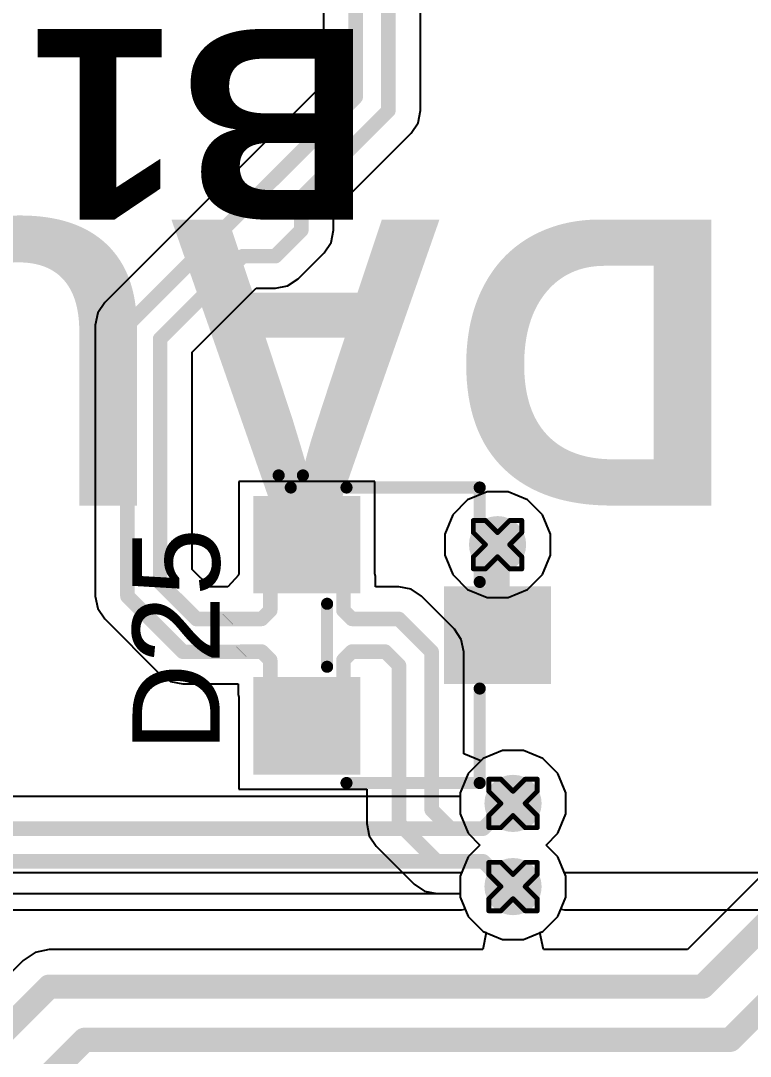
# Model space of a CAD drawing. Header units: inches. Extents: x -11 to 5379, y 0 to 5429.
# Drawn here: x 86.8 to 94.45, y 81.18 to 92.04 of the extents above; entities that cross this region are included whole.
import ezdxf

# ---------------------------------------------------------------- set-up
doc = ezdxf.new("R2010")
doc.units = ezdxf.units.IN
for name, color, linetype in [('Bottom Layer', 5, 'Continuous'), ('Drill Drawing', 1, 'Continuous'), ('GND', 16, 'Continuous'), ('PWR', 76, 'Continuous'), ('Top Layer', 1, 'Continuous'), ('Top Overlay', 2, 'Continuous'), ('Top Paste', 8, 'Continuous'), ('Top Solder', 216, 'Continuous'), ('Via Holes', 16, 'Continuous')]:
    doc.layers.add(name, color=color, linetype=linetype)
doc.styles.add('Arial', font='', dxfattribs={"height": 0.2})
doc.styles.add('Arial_Bold', font='', dxfattribs={"height": 0.2})
doc.styles.get('Arial').set_extended_font_data('Arial')
doc.styles.get('Arial_Bold').set_extended_font_data('Arial', bold=True)

# ---------------------------------------------------------------- blocks, each defined once
blk = doc.blocks.new('SOT_23_559')
at = {"layer": 'Top Layer'}
for points in [[(-0.41000045, 1.46000089), (0.41000045, 1.46000089), (0.41000045, 0.54000019), (-0.41000045, 0.54000019)], [(-1.36000109, -0.54000019), (-0.54000019, -0.54000019), (-0.54000019, -1.46000089), (-1.36000109, -1.46000089)], [(0.54000019, -0.54000019), (1.36000109, -0.54000019), (1.36000109, -1.46000089), (0.54000019, -1.46000089)]]:
    blk.add_hatch(color=1, dxfattribs=at).paths.add_polyline_path(points)
at = {"layer": 'Top Paste'}
for points in [[(-0.41000045, 1.46000089), (0.41000045, 1.46000089), (0.41000045, 0.54000019), (-0.41000045, 0.54000019)], [(-1.36000109, -0.54000019), (-0.54000019, -0.54000019), (-0.54000019, -1.46000089), (-1.36000109, -1.46000089)], [(0.54000019, -0.54000019), (1.36000109, -0.54000019), (1.36000109, -1.46000089), (0.54000019, -1.46000089)]]:
    blk.add_hatch(color=8, dxfattribs=at).paths.add_polyline_path(points)
at = {"layer": 'Top Solder'}
for points in [[(-0.51160045, 1.56160089), (0.51160045, 1.56160089), (0.51160045, 0.43840019), (-0.51160045, 0.43840019)], [(-1.46160109, -0.43840019), (-0.43840019, -0.43840019), (-0.43840019, -1.56160089), (-1.46160109, -1.56160089)], [(0.43840019, -0.43840019), (1.46160109, -0.43840019), (1.46160109, -1.56160089), (0.43840019, -1.56160089)]]:
    blk.add_hatch(color=216, dxfattribs=at).paths.add_polyline_path(points)
at = {"layer": 'Top Overlay'}
for points in [[(-1.5494, -0.5841999999999999, 0.127, 0.127, 0), (-1.5494, 0.8128, 0.127, 0.127, 0)], [(-0.5588, 0.8128, 0.127, 0.127, 0), (-1.5494, 0.8128, 0.127, 0.127, 0)], [(1.5494, 0.8128, 0.127, 0.127, 0), (0.5588, 0.8128, 0.127, 0.127, 0)], [(1.5494, -0.5841999999999999, 0.127, 0.127, 0), (1.5494, 0.8128, 0.127, 0.127, 0)], [(0.3302, -0.7874, 0.127, 0.127, 0), (-0.3302, -0.7874, 0.127, 0.127, 0)], [(-1.5494, -1.1684, 0.127, 0.127, 0), (-1.6764, -1.0414, 0.127, 0.127, 0)], [(-1.6764, -1.2954, 0.127, 0.127, 0), (-1.6764, -1.0414, 0.127, 0.127, 0)], [(-1.6764, -1.2954, 0.127, 0.127, 0), (-1.5494, -1.1684, 0.127, 0.127, 0)]]:
    blk.add_lwpolyline(points, format="xyseb", dxfattribs=at)
for points in [[(-1.58115, 0.8128, 0.0635, 0.0635, 1), (-1.51765, 0.8128, 0.0635, 0.0635, 1)], [(-1.58115, 0.8128, 0.0635, 0.0635, 1), (-1.51765, 0.8128, 0.0635, 0.0635, 1)], [(-0.5905499999999999, 0.8128, 0.0635, 0.0635, 1), (-0.52705, 0.8128, 0.0635, 0.0635, 1)], [(0.52705, 0.8128, 0.0635, 0.0635, 1), (0.5905499999999999, 0.8128, 0.0635, 0.0635, 1)], [(1.51765, 0.8128, 0.0635, 0.0635, 1), (1.58115, 0.8128, 0.0635, 0.0635, 1)], [(1.51765, 0.8128, 0.0635, 0.0635, 1), (1.58115, 0.8128, 0.0635, 0.0635, 1)], [(-1.58115, -0.5841999999999999, 0.0635, 0.0635, 1), (-1.51765, -0.5841999999999999, 0.0635, 0.0635, 1)], [(1.51765, -0.5841999999999999, 0.0635, 0.0635, 1), (1.58115, -0.5841999999999999, 0.0635, 0.0635, 1)], [(-0.36195, -0.7874, 0.0635, 0.0635, 1), (-0.29845, -0.7874, 0.0635, 0.0635, 1)], [(0.29845, -0.7874, 0.0635, 0.0635, 1), (0.36195, -0.7874, 0.0635, 0.0635, 1)], [(-1.70815, -1.0414, 0.0635, 0.0635, 1), (-1.64465, -1.0414, 0.0635, 0.0635, 1)], [(-1.70815, -1.0414, 0.0635, 0.0635, 1), (-1.64465, -1.0414, 0.0635, 0.0635, 1)], [(-1.58115, -1.1684, 0.0635, 0.0635, 1), (-1.51765, -1.1684, 0.0635, 0.0635, 1)], [(-1.58115, -1.1684, 0.0635, 0.0635, 1), (-1.51765, -1.1684, 0.0635, 0.0635, 1)], [(-1.70815, -1.2954, 0.0635, 0.0635, 1), (-1.64465, -1.2954, 0.0635, 0.0635, 1)], [(-1.70815, -1.2954, 0.0635, 0.0635, 1), (-1.64465, -1.2954, 0.0635, 0.0635, 1)]]:
    blk.add_lwpolyline(points, format="xyseb", close=True, dxfattribs=at)

msp = doc.modelspace()

# ---------------------------------------------------------------- hatches: boundary and pattern name
at = {"layer": 'Bottom Layer'}
h = msp.add_hatch(color=5, dxfattribs=at)
edge = h.paths.add_edge_path()
edge.add_arc((91.80336986, 86.54963132), 0.2999994, 0, 360)
h = msp.add_hatch(color=5, dxfattribs=at)
edge = h.paths.add_edge_path()
edge.add_arc((91.96551584, 83.83641601999999), 0.2999994, 0, 360)
h = msp.add_hatch(color=5, dxfattribs=at)
edge = h.paths.add_edge_path()
edge.add_arc((91.96551584, 82.96379902), 0.2999994, 0, 360)
at = {"layer": 'GND'}
h = msp.add_hatch(color=16, dxfattribs=at)
edge = h.paths.add_edge_path()
edge.add_arc((91.80336986, 86.54963132), 0.2999994, 0, 360)
h = msp.add_hatch(color=16, dxfattribs=at)
edge = h.paths.add_edge_path()
edge.add_arc((91.96551584, 83.83641601999999), 0.2999994, 0, 360)
h = msp.add_hatch(color=16, dxfattribs=at)
edge = h.paths.add_edge_path()
edge.add_arc((91.96551584, 82.96379902), 0.2999994, 0, 360)
at = {"layer": 'PWR'}
h = msp.add_hatch(color=76, dxfattribs=at)
edge = h.paths.add_edge_path()
edge.add_arc((91.80336986, 86.54963132), 0.2999994, 0, 360)
h = msp.add_hatch(color=76, dxfattribs=at)
edge = h.paths.add_edge_path()
edge.add_arc((91.96551584, 83.83641601999999), 0.2999994, 0, 360)
h = msp.add_hatch(color=76, dxfattribs=at)
edge = h.paths.add_edge_path()
edge.add_arc((91.96551584, 82.96379902), 0.2999994, 0, 360)
at = {"layer": 'Top Layer'}
h = msp.add_hatch(color=1, dxfattribs=at)
edge = h.paths.add_edge_path()
edge.add_arc((91.80336986, 86.54963132), 0.2999994, 0, 360)
h = msp.add_hatch(color=1, dxfattribs=at)
edge = h.paths.add_edge_path()
edge.add_arc((91.96551584, 83.83641601999999), 0.2999994, 0, 360)
h = msp.add_hatch(color=1, dxfattribs=at)
edge = h.paths.add_edge_path()
edge.add_arc((91.96551584, 82.96379902), 0.2999994, 0, 360)
at = {"layer": 'Via Holes'}
h = msp.add_hatch(color=7, dxfattribs=at)
edge = h.paths.add_edge_path()
edge.add_arc((91.80336986, 86.54963132), 0.1499997, 0, 360)
h = msp.add_hatch(color=7, dxfattribs=at)
edge = h.paths.add_edge_path()
edge.add_arc((91.96551584, 83.83641601999999), 0.1499997, 0, 360)
h = msp.add_hatch(color=7, dxfattribs=at)
edge = h.paths.add_edge_path()
edge.add_arc((91.96551584, 82.96379902), 0.1499997, 0, 360)

# ---------------------------------------------------------------- linework, layer by layer
at = {"layer": 'Bottom Layer'}
for p, q in [((91.85531793999999, 84.39041542), (91.65170137999999, 84.30607472)), ((92.07571374, 84.39041542), (91.85531793999999, 84.39041542)), ((92.2793303, 84.30607472), (92.07571374, 84.39041542)), ((91.65170137999999, 84.30607472), (91.49585714, 84.15023047999999)), ((92.43517453999999, 84.15023047999999), (92.2793303, 84.30607472)), ((95.83900059999999, 84.34877211999999), (93.79369353999999, 82.30346506)), ((91.49585714, 84.15023047999999), (91.41151644, 83.94661392)), ((92.51951523999999, 83.94661392), (92.43517453999999, 84.15023047999999)), ((91.41151644, 83.90822689999999), (78.54951524, 83.90822689999999)), ((91.41151644, 83.94661392), (91.41151644, 83.90822689999999)), ((92.51951523999999, 83.72621812), (92.51951523999999, 83.94661392)), ((92.43517453999999, 83.52260156), (92.51951523999999, 83.72621812)), ((92.3126805, 83.40010751999999), (92.43517453999999, 83.52260156)), ((92.43517453999999, 83.27761347999999), (92.3126805, 83.40010751999999)), ((92.51951523999999, 83.07399692), (92.43517453999999, 83.27761347999999)), ((92.51951523999999, 82.85360112), (92.51951523999999, 83.07399692)), ((78.54951524, 82.89198814), (91.41151644, 82.89198814)), ((91.41151644, 82.89198814), (91.41151644, 82.85360112)), ((91.41151644, 82.85360112), (91.49585714, 82.64998456)), ((92.43517453999999, 82.64998456), (92.51951523999999, 82.85360112)), ((91.49585714, 82.64998456), (91.65170137999999, 82.49414031999999)), ((92.2793303, 82.49414031999999), (92.43517453999999, 82.64998456)), ((91.68278336, 82.48126506), (91.6474164, 82.30346506)), ((91.65170137999999, 82.49414031999999), (91.68278336, 82.48126506)), ((92.24824831999999, 82.48126506), (92.2793303, 82.49414031999999)), ((92.28361527999999, 82.30346506), (92.24824831999999, 82.48126506)), ((86.95362594, 82.27389437999999), (86.82759875999999, 82.18968576)), ((87.10228452, 82.30346506), (86.95362594, 82.27389437999999)), ((91.6474164, 82.30346506), (87.10228452, 82.30346506)), ((93.79369353999999, 82.30346506), (92.28361527999999, 82.30346506)), ((86.82759875999999, 82.18968576), (84.20571423999999, 79.56780124))]:
    msp.add_line(p, q, dxfattribs=at)
for points in [[(93.95459999999999, 81.91499999999999, 0.254, 0.254, 0), (96.39299999999999, 84.3534, 0.254, 0.254, 0)], [(91.65244051999998, 83.57155752, 0.1524, 0.1524, 0), (91.91729901999999, 83.83641601999999, 0.1524, 0.1524, 0)], [(91.91729901999999, 83.83641601999999, 0.1524, 0.1524, 0), (91.96551584, 83.83641601999999, 0.1524, 0.1524, 0)], [(78.30859115999999, 83.57155752, 0.1524, 0.1524, 0), (91.65244051999998, 83.57155752, 0.1524, 0.1524, 0)], [(78.30859115999999, 83.22865751999998, 0.1524, 0.1524, 0), (91.65244051999998, 83.22865751999998, 0.1524, 0.1524, 0)], [(91.65244051999998, 83.22865751999998, 0.1524, 0.1524, 0), (91.91729901999999, 82.96379902, 0.1524, 0.1524, 0)], [(91.91729901999999, 82.96379902, 0.1524, 0.1524, 0), (91.96551584, 82.96379902, 0.1524, 0.1524, 0)], [(94.24352499999999, 81.35732014, 0.254, 0.254, 0), (95.62247322, 82.73626836, 0.254, 0.254, 0)], [(84.4804, 79.29311547999998, 0.254, 0.254, 0), (87.10228452, 81.91499999999999, 0.254, 0.254, 0)], [(87.10228452, 81.91499999999999, 0.254, 0.254, 0), (93.95459999999999, 81.91499999999999, 0.254, 0.254, 0)], [(85.2678, 79.1530421, 0.254, 0.254, 0), (87.47207804, 81.35732014, 0.254, 0.254, 0)], [(87.47207804, 81.35732014, 0.254, 0.254, 0), (94.24352499999999, 81.35732014, 0.254, 0.254, 0)]]:
    msp.add_lwpolyline(points, format="xyseb", dxfattribs=at)
for points in [[(91.87919902, 83.83641601999999, 0.0762, 0.0762, 1), (91.95539901999999, 83.83641601999999, 0.0762, 0.0762, 1)], [(91.87919902, 83.83641601999999, 0.0762, 0.0762, 1), (91.95539901999999, 83.83641601999999, 0.0762, 0.0762, 1)], [(91.92741584, 83.83641601999999, 0.0762, 0.0762, 1), (92.00361584, 83.83641601999999, 0.0762, 0.0762, 1)], [(91.61434052, 83.57155752, 0.0762, 0.0762, 1), (91.69054051999998, 83.57155752, 0.0762, 0.0762, 1)], [(91.61434052, 83.57155752, 0.0762, 0.0762, 1), (91.69054051999998, 83.57155752, 0.0762, 0.0762, 1)], [(91.61434052, 83.22865751999998, 0.0762, 0.0762, 1), (91.69054051999998, 83.22865751999998, 0.0762, 0.0762, 1)], [(91.61434052, 83.22865751999998, 0.0762, 0.0762, 1), (91.69054051999998, 83.22865751999998, 0.0762, 0.0762, 1)], [(91.87919902, 82.96379902, 0.0762, 0.0762, 1), (91.95539901999999, 82.96379902, 0.0762, 0.0762, 1)], [(91.87919902, 82.96379902, 0.0762, 0.0762, 1), (91.95539901999999, 82.96379902, 0.0762, 0.0762, 1)], [(91.92741584, 82.96379902, 0.0762, 0.0762, 1), (92.00361584, 82.96379902, 0.0762, 0.0762, 1)], [(87.03878452, 81.91499999999999, 0.127, 0.127, 1), (87.16578451999999, 81.91499999999999, 0.127, 0.127, 1)], [(87.03878452, 81.91499999999999, 0.127, 0.127, 1), (87.16578451999999, 81.91499999999999, 0.127, 0.127, 1)], [(93.8911, 81.91499999999999, 0.127, 0.127, 1), (94.01809999999999, 81.91499999999999, 0.127, 0.127, 1)], [(93.8911, 81.91499999999999, 0.127, 0.127, 1), (94.01809999999999, 81.91499999999999, 0.127, 0.127, 1)], [(87.40857804, 81.35732014, 0.127, 0.127, 1), (87.53557803999999, 81.35732014, 0.127, 0.127, 1)], [(87.40857804, 81.35732014, 0.127, 0.127, 1), (87.53557803999999, 81.35732014, 0.127, 0.127, 1)], [(94.180025, 81.35732014, 0.127, 0.127, 1), (94.307025, 81.35732014, 0.127, 0.127, 1)], [(94.180025, 81.35732014, 0.127, 0.127, 1), (94.307025, 81.35732014, 0.127, 0.127, 1)]]:
    msp.add_lwpolyline(points, format="xyseb", close=True, dxfattribs=at)
at = {"layer": 'Drill Drawing'}
for points in [[(91.54936986, 86.67663132, 0.0508, 0.0508, 0), (91.54936986, 86.80363132, 0.0508, 0.0508, 0)], [(91.54936986, 86.80363132, 0.0508, 0.0508, 0), (91.67636986, 86.80363132, 0.0508, 0.0508, 0)], [(91.67636986, 86.80363132, 0.0508, 0.0508, 0), (91.80336986, 86.67663132, 0.0508, 0.0508, 0)], [(91.80336986, 86.67663132, 0.0508, 0.0508, 0), (91.93036986, 86.80363132, 0.0508, 0.0508, 0)], [(91.93036986, 86.80363132, 0.0508, 0.0508, 0), (92.05736986, 86.80363132, 0.0508, 0.0508, 0)], [(92.05736986, 86.67663132, 0.0508, 0.0508, 0), (92.05736986, 86.80363132, 0.0508, 0.0508, 0)], [(91.54936986, 86.67663132, 0.0508, 0.0508, 0), (91.67636986, 86.54963132, 0.0508, 0.0508, 0)], [(91.93036986, 86.54963132, 0.0508, 0.0508, 0), (92.05736986, 86.67663132, 0.0508, 0.0508, 0)], [(91.54936986, 86.42263132, 0.0508, 0.0508, 0), (91.67636986, 86.54963132, 0.0508, 0.0508, 0)], [(91.93036986, 86.54963132, 0.0508, 0.0508, 0), (92.05736986, 86.42263132, 0.0508, 0.0508, 0)], [(91.54936986, 86.29563132, 0.0508, 0.0508, 0), (91.54936986, 86.42263132, 0.0508, 0.0508, 0)], [(91.67636986, 86.29563132, 0.0508, 0.0508, 0), (91.80336986, 86.42263132, 0.0508, 0.0508, 0)], [(91.80336986, 86.42263132, 0.0508, 0.0508, 0), (91.93036986, 86.29563132, 0.0508, 0.0508, 0)], [(92.05736986, 86.29563132, 0.0508, 0.0508, 0), (92.05736986, 86.42263132, 0.0508, 0.0508, 0)], [(91.54936986, 86.29563132, 0.0508, 0.0508, 0), (91.67636986, 86.29563132, 0.0508, 0.0508, 0)], [(91.93036986, 86.29563132, 0.0508, 0.0508, 0), (92.05736986, 86.29563132, 0.0508, 0.0508, 0)], [(91.71151584, 83.96341602, 0.0508, 0.0508, 0), (91.71151584, 84.09041601999999, 0.0508, 0.0508, 0)], [(91.71151584, 84.09041601999999, 0.0508, 0.0508, 0), (91.83851584, 84.09041601999999, 0.0508, 0.0508, 0)], [(91.83851584, 84.09041601999999, 0.0508, 0.0508, 0), (91.96551584, 83.96341602, 0.0508, 0.0508, 0)], [(91.96551584, 83.96341602, 0.0508, 0.0508, 0), (92.09251583999999, 84.09041601999999, 0.0508, 0.0508, 0)], [(92.09251583999999, 84.09041601999999, 0.0508, 0.0508, 0), (92.21951584, 84.09041601999999, 0.0508, 0.0508, 0)], [(92.21951584, 83.96341602, 0.0508, 0.0508, 0), (92.21951584, 84.09041601999999, 0.0508, 0.0508, 0)], [(91.71151584, 83.96341602, 0.0508, 0.0508, 0), (91.83851584, 83.83641601999999, 0.0508, 0.0508, 0)], [(92.09251583999999, 83.83641601999999, 0.0508, 0.0508, 0), (92.21951584, 83.96341602, 0.0508, 0.0508, 0)], [(91.71151584, 83.70941601999999, 0.0508, 0.0508, 0), (91.83851584, 83.83641601999999, 0.0508, 0.0508, 0)], [(92.09251583999999, 83.83641601999999, 0.0508, 0.0508, 0), (92.21951584, 83.70941601999999, 0.0508, 0.0508, 0)], [(91.71151584, 83.58241602, 0.0508, 0.0508, 0), (91.71151584, 83.70941601999999, 0.0508, 0.0508, 0)], [(91.83851584, 83.58241602, 0.0508, 0.0508, 0), (91.96551584, 83.70941601999999, 0.0508, 0.0508, 0)], [(91.96551584, 83.70941601999999, 0.0508, 0.0508, 0), (92.09251583999999, 83.58241602, 0.0508, 0.0508, 0)], [(92.21951584, 83.58241602, 0.0508, 0.0508, 0), (92.21951584, 83.70941601999999, 0.0508, 0.0508, 0)], [(91.71151584, 83.58241602, 0.0508, 0.0508, 0), (91.83851584, 83.58241602, 0.0508, 0.0508, 0)], [(92.09251583999999, 83.58241602, 0.0508, 0.0508, 0), (92.21951584, 83.58241602, 0.0508, 0.0508, 0)], [(91.71151584, 83.09079901999999, 0.0508, 0.0508, 0), (91.71151584, 83.21779902, 0.0508, 0.0508, 0)], [(91.71151584, 83.21779902, 0.0508, 0.0508, 0), (91.83851584, 83.21779902, 0.0508, 0.0508, 0)], [(91.83851584, 83.21779902, 0.0508, 0.0508, 0), (91.96551584, 83.09079901999999, 0.0508, 0.0508, 0)], [(91.96551584, 83.09079901999999, 0.0508, 0.0508, 0), (92.09251583999999, 83.21779902, 0.0508, 0.0508, 0)], [(92.09251583999999, 83.21779902, 0.0508, 0.0508, 0), (92.21951584, 83.21779902, 0.0508, 0.0508, 0)], [(92.21951584, 83.09079901999999, 0.0508, 0.0508, 0), (92.21951584, 83.21779902, 0.0508, 0.0508, 0)], [(91.71151584, 83.09079901999999, 0.0508, 0.0508, 0), (91.83851584, 82.96379902, 0.0508, 0.0508, 0)], [(92.09251583999999, 82.96379902, 0.0508, 0.0508, 0), (92.21951584, 83.09079901999999, 0.0508, 0.0508, 0)], [(91.71151584, 82.83679901999999, 0.0508, 0.0508, 0), (91.83851584, 82.96379902, 0.0508, 0.0508, 0)], [(92.09251583999999, 82.96379902, 0.0508, 0.0508, 0), (92.21951584, 82.83679901999999, 0.0508, 0.0508, 0)], [(91.71151584, 82.70979901999999, 0.0508, 0.0508, 0), (91.71151584, 82.83679901999999, 0.0508, 0.0508, 0)], [(91.83851584, 82.70979901999999, 0.0508, 0.0508, 0), (91.96551584, 82.83679901999999, 0.0508, 0.0508, 0)], [(91.96551584, 82.83679901999999, 0.0508, 0.0508, 0), (92.09251583999999, 82.70979901999999, 0.0508, 0.0508, 0)], [(92.21951584, 82.70979901999999, 0.0508, 0.0508, 0), (92.21951584, 82.83679901999999, 0.0508, 0.0508, 0)], [(91.71151584, 82.70979901999999, 0.0508, 0.0508, 0), (91.83851584, 82.70979901999999, 0.0508, 0.0508, 0)], [(92.09251583999999, 82.70979901999999, 0.0508, 0.0508, 0), (92.21951584, 82.70979901999999, 0.0508, 0.0508, 0)]]:
    msp.add_lwpolyline(points, format="xyseb", dxfattribs=at)
for points in [[(91.53666985999999, 86.80363132, 0.0254, 0.0254, 1), (91.56206986, 86.80363132, 0.0254, 0.0254, 1)], [(91.53666985999999, 86.80363132, 0.0254, 0.0254, 1), (91.56206986, 86.80363132, 0.0254, 0.0254, 1)], [(91.66366986, 86.80363132, 0.0254, 0.0254, 1), (91.68906985999999, 86.80363132, 0.0254, 0.0254, 1)], [(91.66366986, 86.80363132, 0.0254, 0.0254, 1), (91.68906985999999, 86.80363132, 0.0254, 0.0254, 1)], [(91.91766985999999, 86.80363132, 0.0254, 0.0254, 1), (91.94306986, 86.80363132, 0.0254, 0.0254, 1)], [(91.91766985999999, 86.80363132, 0.0254, 0.0254, 1), (91.94306986, 86.80363132, 0.0254, 0.0254, 1)], [(92.04466985999998, 86.80363132, 0.0254, 0.0254, 1), (92.07006986, 86.80363132, 0.0254, 0.0254, 1)], [(92.04466985999998, 86.80363132, 0.0254, 0.0254, 1), (92.07006986, 86.80363132, 0.0254, 0.0254, 1)], [(91.53666985999999, 86.67663132, 0.0254, 0.0254, 1), (91.56206986, 86.67663132, 0.0254, 0.0254, 1)], [(91.53666985999999, 86.67663132, 0.0254, 0.0254, 1), (91.56206986, 86.67663132, 0.0254, 0.0254, 1)], [(91.79066986, 86.67663132, 0.0254, 0.0254, 1), (91.81606986, 86.67663132, 0.0254, 0.0254, 1)], [(91.79066986, 86.67663132, 0.0254, 0.0254, 1), (91.81606986, 86.67663132, 0.0254, 0.0254, 1)], [(92.04466985999998, 86.67663132, 0.0254, 0.0254, 1), (92.07006986, 86.67663132, 0.0254, 0.0254, 1)], [(92.04466985999998, 86.67663132, 0.0254, 0.0254, 1), (92.07006986, 86.67663132, 0.0254, 0.0254, 1)], [(91.66366986, 86.54963132, 0.0254, 0.0254, 1), (91.68906985999999, 86.54963132, 0.0254, 0.0254, 1)], [(91.66366986, 86.54963132, 0.0254, 0.0254, 1), (91.68906985999999, 86.54963132, 0.0254, 0.0254, 1)], [(91.91766985999999, 86.54963132, 0.0254, 0.0254, 1), (91.94306986, 86.54963132, 0.0254, 0.0254, 1)], [(91.91766985999999, 86.54963132, 0.0254, 0.0254, 1), (91.94306986, 86.54963132, 0.0254, 0.0254, 1)], [(91.53666985999999, 86.42263132, 0.0254, 0.0254, 1), (91.56206986, 86.42263132, 0.0254, 0.0254, 1)], [(91.53666985999999, 86.42263132, 0.0254, 0.0254, 1), (91.56206986, 86.42263132, 0.0254, 0.0254, 1)], [(91.79066986, 86.42263132, 0.0254, 0.0254, 1), (91.81606986, 86.42263132, 0.0254, 0.0254, 1)], [(91.79066986, 86.42263132, 0.0254, 0.0254, 1), (91.81606986, 86.42263132, 0.0254, 0.0254, 1)], [(92.04466985999998, 86.42263132, 0.0254, 0.0254, 1), (92.07006986, 86.42263132, 0.0254, 0.0254, 1)], [(92.04466985999998, 86.42263132, 0.0254, 0.0254, 1), (92.07006986, 86.42263132, 0.0254, 0.0254, 1)], [(91.53666985999999, 86.29563132, 0.0254, 0.0254, 1), (91.56206986, 86.29563132, 0.0254, 0.0254, 1)], [(91.53666985999999, 86.29563132, 0.0254, 0.0254, 1), (91.56206986, 86.29563132, 0.0254, 0.0254, 1)], [(91.66366986, 86.29563132, 0.0254, 0.0254, 1), (91.68906985999999, 86.29563132, 0.0254, 0.0254, 1)], [(91.66366986, 86.29563132, 0.0254, 0.0254, 1), (91.68906985999999, 86.29563132, 0.0254, 0.0254, 1)], [(91.91766985999999, 86.29563132, 0.0254, 0.0254, 1), (91.94306986, 86.29563132, 0.0254, 0.0254, 1)], [(91.91766985999999, 86.29563132, 0.0254, 0.0254, 1), (91.94306986, 86.29563132, 0.0254, 0.0254, 1)], [(92.04466985999998, 86.29563132, 0.0254, 0.0254, 1), (92.07006986, 86.29563132, 0.0254, 0.0254, 1)], [(92.04466985999998, 86.29563132, 0.0254, 0.0254, 1), (92.07006986, 86.29563132, 0.0254, 0.0254, 1)], [(91.69881584, 84.09041601999999, 0.0254, 0.0254, 1), (91.72421583999999, 84.09041601999999, 0.0254, 0.0254, 1)], [(91.69881584, 84.09041601999999, 0.0254, 0.0254, 1), (91.72421583999999, 84.09041601999999, 0.0254, 0.0254, 1)], [(91.82581583999999, 84.09041601999999, 0.0254, 0.0254, 1), (91.85121584, 84.09041601999999, 0.0254, 0.0254, 1)], [(91.82581583999999, 84.09041601999999, 0.0254, 0.0254, 1), (91.85121584, 84.09041601999999, 0.0254, 0.0254, 1)], [(92.07981584, 84.09041601999999, 0.0254, 0.0254, 1), (92.10521584, 84.09041601999999, 0.0254, 0.0254, 1)], [(92.07981584, 84.09041601999999, 0.0254, 0.0254, 1), (92.10521584, 84.09041601999999, 0.0254, 0.0254, 1)], [(92.20681583999999, 84.09041601999999, 0.0254, 0.0254, 1), (92.23221584, 84.09041601999999, 0.0254, 0.0254, 1)], [(92.20681583999999, 84.09041601999999, 0.0254, 0.0254, 1), (92.23221584, 84.09041601999999, 0.0254, 0.0254, 1)], [(91.69881584, 83.96341602, 0.0254, 0.0254, 1), (91.72421583999999, 83.96341602, 0.0254, 0.0254, 1)], [(91.69881584, 83.96341602, 0.0254, 0.0254, 1), (91.72421583999999, 83.96341602, 0.0254, 0.0254, 1)], [(91.95281583999999, 83.96341602, 0.0254, 0.0254, 1), (91.97821584, 83.96341602, 0.0254, 0.0254, 1)], [(91.95281583999999, 83.96341602, 0.0254, 0.0254, 1), (91.97821584, 83.96341602, 0.0254, 0.0254, 1)], [(92.20681583999999, 83.96341602, 0.0254, 0.0254, 1), (92.23221584, 83.96341602, 0.0254, 0.0254, 1)], [(92.20681583999999, 83.96341602, 0.0254, 0.0254, 1), (92.23221584, 83.96341602, 0.0254, 0.0254, 1)], [(91.82581583999999, 83.83641601999999, 0.0254, 0.0254, 1), (91.85121584, 83.83641601999999, 0.0254, 0.0254, 1)], [(91.82581583999999, 83.83641601999999, 0.0254, 0.0254, 1), (91.85121584, 83.83641601999999, 0.0254, 0.0254, 1)], [(92.07981584, 83.83641601999999, 0.0254, 0.0254, 1), (92.10521584, 83.83641601999999, 0.0254, 0.0254, 1)], [(92.07981584, 83.83641601999999, 0.0254, 0.0254, 1), (92.10521584, 83.83641601999999, 0.0254, 0.0254, 1)], [(91.69881584, 83.70941601999999, 0.0254, 0.0254, 1), (91.72421583999999, 83.70941601999999, 0.0254, 0.0254, 1)], [(91.69881584, 83.70941601999999, 0.0254, 0.0254, 1), (91.72421583999999, 83.70941601999999, 0.0254, 0.0254, 1)], [(91.95281583999999, 83.70941601999999, 0.0254, 0.0254, 1), (91.97821584, 83.70941601999999, 0.0254, 0.0254, 1)], [(91.95281583999999, 83.70941601999999, 0.0254, 0.0254, 1), (91.97821584, 83.70941601999999, 0.0254, 0.0254, 1)], [(92.20681583999999, 83.70941601999999, 0.0254, 0.0254, 1), (92.23221584, 83.70941601999999, 0.0254, 0.0254, 1)], [(92.20681583999999, 83.70941601999999, 0.0254, 0.0254, 1), (92.23221584, 83.70941601999999, 0.0254, 0.0254, 1)], [(91.69881584, 83.58241602, 0.0254, 0.0254, 1), (91.72421583999999, 83.58241602, 0.0254, 0.0254, 1)], [(91.69881584, 83.58241602, 0.0254, 0.0254, 1), (91.72421583999999, 83.58241602, 0.0254, 0.0254, 1)], [(91.82581583999999, 83.58241602, 0.0254, 0.0254, 1), (91.85121584, 83.58241602, 0.0254, 0.0254, 1)], [(91.82581583999999, 83.58241602, 0.0254, 0.0254, 1), (91.85121584, 83.58241602, 0.0254, 0.0254, 1)], [(92.07981584, 83.58241602, 0.0254, 0.0254, 1), (92.10521584, 83.58241602, 0.0254, 0.0254, 1)], [(92.07981584, 83.58241602, 0.0254, 0.0254, 1), (92.10521584, 83.58241602, 0.0254, 0.0254, 1)], [(92.20681583999999, 83.58241602, 0.0254, 0.0254, 1), (92.23221584, 83.58241602, 0.0254, 0.0254, 1)], [(92.20681583999999, 83.58241602, 0.0254, 0.0254, 1), (92.23221584, 83.58241602, 0.0254, 0.0254, 1)], [(91.69881584, 83.21779902, 0.0254, 0.0254, 1), (91.72421583999999, 83.21779902, 0.0254, 0.0254, 1)], [(91.69881584, 83.21779902, 0.0254, 0.0254, 1), (91.72421583999999, 83.21779902, 0.0254, 0.0254, 1)], [(91.82581583999999, 83.21779902, 0.0254, 0.0254, 1), (91.85121584, 83.21779902, 0.0254, 0.0254, 1)], [(91.82581583999999, 83.21779902, 0.0254, 0.0254, 1), (91.85121584, 83.21779902, 0.0254, 0.0254, 1)], [(92.07981584, 83.21779902, 0.0254, 0.0254, 1), (92.10521584, 83.21779902, 0.0254, 0.0254, 1)], [(92.07981584, 83.21779902, 0.0254, 0.0254, 1), (92.10521584, 83.21779902, 0.0254, 0.0254, 1)], [(92.20681583999999, 83.21779902, 0.0254, 0.0254, 1), (92.23221584, 83.21779902, 0.0254, 0.0254, 1)], [(92.20681583999999, 83.21779902, 0.0254, 0.0254, 1), (92.23221584, 83.21779902, 0.0254, 0.0254, 1)], [(91.69881584, 83.09079901999999, 0.0254, 0.0254, 1), (91.72421583999999, 83.09079901999999, 0.0254, 0.0254, 1)], [(91.69881584, 83.09079901999999, 0.0254, 0.0254, 1), (91.72421583999999, 83.09079901999999, 0.0254, 0.0254, 1)], [(91.95281583999999, 83.09079901999999, 0.0254, 0.0254, 1), (91.97821584, 83.09079901999999, 0.0254, 0.0254, 1)], [(91.95281583999999, 83.09079901999999, 0.0254, 0.0254, 1), (91.97821584, 83.09079901999999, 0.0254, 0.0254, 1)], [(92.20681583999999, 83.09079901999999, 0.0254, 0.0254, 1), (92.23221584, 83.09079901999999, 0.0254, 0.0254, 1)], [(92.20681583999999, 83.09079901999999, 0.0254, 0.0254, 1), (92.23221584, 83.09079901999999, 0.0254, 0.0254, 1)], [(91.82581583999999, 82.96379902, 0.0254, 0.0254, 1), (91.85121584, 82.96379902, 0.0254, 0.0254, 1)], [(91.82581583999999, 82.96379902, 0.0254, 0.0254, 1), (91.85121584, 82.96379902, 0.0254, 0.0254, 1)], [(92.07981584, 82.96379902, 0.0254, 0.0254, 1), (92.10521584, 82.96379902, 0.0254, 0.0254, 1)], [(92.07981584, 82.96379902, 0.0254, 0.0254, 1), (92.10521584, 82.96379902, 0.0254, 0.0254, 1)], [(91.69881584, 82.83679901999999, 0.0254, 0.0254, 1), (91.72421583999999, 82.83679901999999, 0.0254, 0.0254, 1)], [(91.69881584, 82.83679901999999, 0.0254, 0.0254, 1), (91.72421583999999, 82.83679901999999, 0.0254, 0.0254, 1)], [(91.95281583999999, 82.83679901999999, 0.0254, 0.0254, 1), (91.97821584, 82.83679901999999, 0.0254, 0.0254, 1)], [(91.95281583999999, 82.83679901999999, 0.0254, 0.0254, 1), (91.97821584, 82.83679901999999, 0.0254, 0.0254, 1)], [(92.20681583999999, 82.83679901999999, 0.0254, 0.0254, 1), (92.23221584, 82.83679901999999, 0.0254, 0.0254, 1)], [(92.20681583999999, 82.83679901999999, 0.0254, 0.0254, 1), (92.23221584, 82.83679901999999, 0.0254, 0.0254, 1)], [(91.69881584, 82.70979901999999, 0.0254, 0.0254, 1), (91.72421583999999, 82.70979901999999, 0.0254, 0.0254, 1)], [(91.69881584, 82.70979901999999, 0.0254, 0.0254, 1), (91.72421583999999, 82.70979901999999, 0.0254, 0.0254, 1)], [(91.82581583999999, 82.70979901999999, 0.0254, 0.0254, 1), (91.85121584, 82.70979901999999, 0.0254, 0.0254, 1)], [(91.82581583999999, 82.70979901999999, 0.0254, 0.0254, 1), (91.85121584, 82.70979901999999, 0.0254, 0.0254, 1)], [(92.07981584, 82.70979901999999, 0.0254, 0.0254, 1), (92.10521584, 82.70979901999999, 0.0254, 0.0254, 1)], [(92.07981584, 82.70979901999999, 0.0254, 0.0254, 1), (92.10521584, 82.70979901999999, 0.0254, 0.0254, 1)], [(92.20681583999999, 82.70979901999999, 0.0254, 0.0254, 1), (92.23221584, 82.70979901999999, 0.0254, 0.0254, 1)], [(92.20681583999999, 82.70979901999999, 0.0254, 0.0254, 1), (92.23221584, 82.70979901999999, 0.0254, 0.0254, 1)]]:
    msp.add_lwpolyline(points, format="xyseb", close=True, dxfattribs=at)
at = {"layer": 'GND'}
for p, q in [((91.85531793999999, 84.39041542), (91.65170137999999, 84.30607472)), ((92.07571374, 84.39041542), (91.85531793999999, 84.39041542)), ((92.2793303, 84.30607472), (92.07571374, 84.39041542)), ((91.65170137999999, 84.30607472), (91.49585714, 84.15023047999999)), ((92.43517453999999, 84.15023047999999), (92.2793303, 84.30607472)), ((91.49585714, 84.15023047999999), (91.41151644, 83.94661392)), ((92.51951523999999, 83.94661392), (92.43517453999999, 84.15023047999999)), ((91.41151644, 83.94661392), (91.41151644, 83.72621812)), ((92.51951523999999, 83.72621812), (92.51951523999999, 83.94661392)), ((91.41151644, 83.72621812), (91.49585714, 83.52260156)), ((92.43517453999999, 83.52260156), (92.51951523999999, 83.72621812)), ((91.49585714, 83.52260156), (91.61835118, 83.40010751999999)), ((92.3126805, 83.40010751999999), (92.43517453999999, 83.52260156)), ((91.61835118, 83.40010751999999), (91.49585714, 83.27761347999999)), ((92.43517453999999, 83.27761347999999), (92.3126805, 83.40010751999999)), ((91.49585714, 83.27761347999999), (91.41151644, 83.07399692)), ((92.51951523999999, 83.07399692), (92.43517453999999, 83.27761347999999)), ((91.41151644, 83.07399692), (91.41151644, 82.85360112)), ((92.51951523999999, 82.85360112), (92.51951523999999, 83.07399692)), ((91.41151644, 82.85360112), (91.49585714, 82.64998456)), ((92.43517453999999, 82.64998456), (92.51951523999999, 82.85360112)), ((91.49585714, 82.64998456), (91.65170137999999, 82.49414031999999)), ((92.2793303, 82.49414031999999), (92.43517453999999, 82.64998456)), ((91.65170137999999, 82.49414031999999), (91.85531793999999, 82.40979962)), ((92.07571374, 82.40979962), (92.2793303, 82.49414031999999)), ((91.85531793999999, 82.40979962), (92.07571374, 82.40979962))]:
    msp.add_line(p, q, dxfattribs=at)
at = {"layer": 'PWR'}
for p, q in [((91.69317195999999, 87.10363071999998), (91.4895554, 87.01929002)), ((91.91356775999999, 87.10363071999998), (91.69317195999999, 87.10363071999998)), ((92.11718431999999, 87.01929002), (91.91356775999999, 87.10363071999998)), ((91.4895554, 87.01929002), (91.33371116000001, 86.86344577999999)), ((92.27302856, 86.86344577999999), (92.11718431999999, 87.01929002)), ((91.33371116000001, 86.86344577999999), (91.24937046, 86.65982921999999)), ((92.35736926, 86.65982921999999), (92.27302856, 86.86344577999999)), ((91.24937046, 86.65982921999999), (91.24937046, 86.43943342)), ((92.35736926, 86.43943342), (92.35736926, 86.65982921999999)), ((91.24937046, 86.43943342), (91.33371116000001, 86.23581686)), ((92.27302856, 86.23581686), (92.35736926, 86.43943342)), ((91.33371116000001, 86.23581686), (91.4895554, 86.07997261999999)), ((92.11718431999999, 86.07997261999999), (92.27302856, 86.23581686)), ((91.4895554, 86.07997261999999), (91.69317195999999, 85.99563192)), ((91.91356775999999, 85.99563192), (92.11718431999999, 86.07997261999999)), ((91.69317195999999, 85.99563192), (91.91356775999999, 85.99563192)), ((91.85531793999999, 84.39041542), (91.65170137999999, 84.30607472)), ((92.07571374, 84.39041542), (91.85531793999999, 84.39041542)), ((92.2793303, 84.30607472), (92.07571374, 84.39041542)), ((91.65170137999999, 84.30607472), (91.49585714, 84.15023047999999)), ((92.43517453999999, 84.15023047999999), (92.2793303, 84.30607472)), ((91.49585714, 84.15023047999999), (91.41151644, 83.94661392)), ((92.51951523999999, 83.94661392), (92.43517453999999, 84.15023047999999)), ((91.41151644, 83.94661392), (91.41151644, 83.72621812)), ((92.51951523999999, 83.72621812), (92.51951523999999, 83.94661392)), ((91.41151644, 83.72621812), (91.49585714, 83.52260156)), ((92.43517453999999, 83.52260156), (92.51951523999999, 83.72621812)), ((91.49585714, 83.52260156), (91.61835118, 83.40010751999999)), ((92.3126805, 83.40010751999999), (92.43517453999999, 83.52260156)), ((91.61835118, 83.40010751999999), (91.49585714, 83.27761347999999)), ((92.43517453999999, 83.27761347999999), (92.3126805, 83.40010751999999)), ((91.49585714, 83.27761347999999), (91.42593348, 83.10879999999999)), ((92.50509819999999, 83.10879999999999), (92.43517453999999, 83.27761347999999)), ((91.42593348, 83.10879999999999), (78.5350982, 83.10879999999999)), ((95.98205847999999, 83.10879999999999), (92.50509819999999, 83.10879999999999)), ((79.40304922, 82.72033494), (91.42593348, 82.72033494)), ((91.42593348, 82.72033494), (91.46361184, 82.72783048)), ((91.46361184, 82.72783048), (91.49585714, 82.64998456)), ((91.49585714, 82.64998456), (91.65170137999999, 82.49414031999999)), ((92.2793303, 82.49414031999999), (92.43517453999999, 82.64998456)), ((92.43517453999999, 82.64998456), (92.46741984, 82.72783048)), ((92.46741984, 82.72783048), (92.50509566, 82.72033494)), ((92.50509566, 82.72033494), (95.83900059999999, 82.72033494)), ((91.65170137999999, 82.49414031999999), (91.85531793999999, 82.40979962)), ((92.07571374, 82.40979962), (92.2793303, 82.49414031999999)), ((91.85531793999999, 82.40979962), (92.07571374, 82.40979962))]:
    msp.add_line(p, q, dxfattribs=at)
at = {"layer": 'Top Layer'}
for p, q in [((90.9951825, 91.10187773999999), (90.9951825, 94.36706806)), ((89.97894373999999, 92.53198155999999), (89.97894373999999, 91.38336308)), ((89.97894373999999, 91.38336308), (87.6840385, 89.08845783999999)), ((90.9695539, 90.97303878), (90.9951825, 91.10187773999999)), ((90.89657462, 90.86381623999999), (90.9695539, 90.97303878)), ((90.08244366, 90.04968527999999), (90.89657462, 90.86381623999999)), ((90.08244366, 89.84753429999999), (90.08244366, 90.04968527999999)), ((90.05681506, 89.71869534), (90.08244366, 89.84753429999999)), ((89.98383577999999, 89.60947279999999), (90.05681506, 89.71869534)), ((89.71117186, 89.33680887999999), (89.98383577999999, 89.60947279999999)), ((89.60194932, 89.2638296), (89.71117186, 89.33680887999999)), ((88.60166938, 88.568911), (89.27095938, 89.23820099999999)), ((89.27095938, 89.23820099999999), (89.47311035999999, 89.23820099999999)), ((89.47311035999999, 89.23820099999999), (89.60194932, 89.2638296)), ((87.6840385, 89.08845783999999), (87.61105922, 88.9792353)), ((87.61105922, 88.9792353), (87.58543062, 88.85039633999999)), ((87.58543062, 88.85039633999999), (87.58543062, 86.00842082)), ((88.60166938, 86.28990615999999), (88.60166938, 88.568911)), ((90.51736786, 87.2136305), (89.08936969999999, 87.2136305)), ((89.08936969999999, 87.2136305), (89.08936969999999, 86.24836445999999)), ((90.51736786, 86.24836445999999), (90.51736786, 87.2136305)), ((88.78545362, 86.10612191999999), (88.60166938, 86.28990615999999)), ((89.08593053999999, 86.23107721999999), (88.9748157, 86.1077526)), ((89.08936969999999, 86.24836445999999), (89.08593053999999, 86.23107721999999)), ((90.52383977999999, 86.21582959999999), (90.51736786, 86.24836445999999)), ((90.52383977999999, 86.10775006), (90.52383977999999, 86.21582959999999)), ((88.96662166, 86.10612191999999), (88.78545362, 86.10612191999999)), ((88.9748157, 86.1077526), (88.96662166, 86.10612191999999)), ((90.76748419999998, 86.10775006), (90.52383977999999, 86.10775006)), ((90.89632316, 86.08212146), (90.76748419999998, 86.10775006)), ((91.00554569999998, 86.00914218), (90.89632316, 86.08212146)), ((87.58543062, 86.00842082), (87.61105922, 85.87958185999999)), ((91.35034053999999, 85.66434733999999), (91.00554569999998, 86.00914218)), ((87.61105922, 85.87958185999999), (87.6840385, 85.77035932)), ((87.6840385, 85.77035932), (88.26590678, 85.18849104)), ((91.42332236, 85.55512226), (91.35034053999999, 85.66434733999999)), ((91.44894842, 85.42628583999999), (91.42332236, 85.55512226)), ((91.44894842, 84.3547716), (91.44894842, 85.42628583999999)), ((88.26590678, 85.18849104), (88.37513186, 85.11550921999999)), ((88.37513186, 85.11550921999999), (88.50396828, 85.08988316)), ((88.50396828, 85.08988316), (89.08289778, 85.08988316)), ((89.08289778, 85.08988316), (89.08289778, 84.98343176)), ((89.08289778, 84.98343176), (89.08936969999999, 84.9508969)), ((89.08936969999999, 84.9508969), (89.08936969999999, 83.98563086)), ((91.85531793999999, 84.39041542), (91.65170137999999, 84.30607472)), ((92.07571374, 84.39041542), (91.85531793999999, 84.39041542)), ((92.2793303, 84.30607472), (92.07571374, 84.39041542)), ((91.62674842, 84.28112175999999), (91.44894842, 84.3547716)), ((91.65170137999999, 84.30607472), (91.62674842, 84.28112175999999)), ((92.43517453999999, 84.15023047999999), (92.2793303, 84.30607472)), ((92.51951523999999, 83.94661392), (92.43517453999999, 84.15023047999999)), ((89.08936969999999, 83.98563086), (90.43270966, 83.98563086)), ((90.43270966, 83.98563086), (90.43270966, 83.6266298)), ((92.51951523999999, 83.72621812), (92.51951523999999, 83.94661392)), ((90.43270966, 83.6266298), (90.45833825999999, 83.49779084)), ((92.43517453999999, 83.52260156), (92.51951523999999, 83.72621812)), ((92.3126805, 83.40010751999999), (92.43517453999999, 83.52260156)), ((90.45833825999999, 83.49779084), (90.53131753999999, 83.3885683)), ((90.53131753999999, 83.3885683), (90.92928982, 82.99059601999998)), ((92.43517453999999, 83.27761347999999), (92.3126805, 83.40010751999999)), ((92.51951523999999, 83.07399692), (92.43517453999999, 83.27761347999999)), ((90.92928982, 82.99059601999998), (91.0385149, 82.9176142)), ((92.51951523999999, 82.85360112), (92.51951523999999, 83.07399692)), ((91.0385149, 82.9176142), (91.16735132, 82.89198814)), ((91.16735132, 82.89198814), (91.41151644, 82.89198814)), ((91.41151644, 82.89198814), (91.41151644, 82.85360112)), ((91.41151644, 82.85360112), (91.49585714, 82.64998456)), ((92.43517453999999, 82.64998456), (92.51951523999999, 82.85360112)), ((91.49585714, 82.64998456), (91.65170137999999, 82.49414031999999)), ((92.2793303, 82.49414031999999), (92.43517453999999, 82.64998456)), ((91.65170137999999, 82.49414031999999), (91.85531793999999, 82.40979962)), ((92.07571374, 82.40979962), (92.2793303, 82.49414031999999)), ((91.85531793999999, 82.40979962), (92.07571374, 82.40979962))]:
    msp.add_line(p, q, dxfattribs=at)
for points in [[(90.65851312, 91.10187773999999, 0.1524, 0.1524, 0), (90.65851312, 94.36706806, 0.1524, 0.1524, 0)], [(90.31561312, 91.24390946, 0.1524, 0.1524, 0), (90.31561312, 94.22503634, 0.1524, 0.1524, 0)], [(87.9221, 88.85039633999999, 0.1524, 0.1524, 0), (90.31561312, 91.24390946, 0.1524, 0.1524, 0)], [(89.74577427999999, 90.18913889999999, 0.1524, 0.1524, 0), (90.65851312, 91.10187773999999, 0.1524, 0.1524, 0)], [(89.74577427999999, 89.84753429999999, 0.1524, 0.1524, 0), (89.74577427999999, 90.18913889999999, 0.1524, 0.1524, 0)], [(89.47311035999999, 89.57487038, 0.1524, 0.1524, 0), (89.74577427999999, 89.84753429999999, 0.1524, 0.1524, 0)], [(88.265, 88.70836462, 0.1524, 0.1524, 0), (89.13150576, 89.57487038, 0.1524, 0.1524, 0)], [(89.13150576, 89.57487038, 0.1524, 0.1524, 0), (89.47311035999999, 89.57487038, 0.1524, 0.1524, 0)], [(87.9221, 86.00842082, 0.1524, 0.1524, 0), (87.9221, 88.85039633999999, 0.1524, 0.1524, 0)], [(88.265, 86.15045253999999, 0.1524, 0.1524, 0), (88.265, 88.70836462, 0.1524, 0.1524, 0)], [(91.80336986, 85.59963067999999, 0.254, 0.254, 0), (91.80336986, 86.54963132, 0.254, 0.254, 0)], [(89.41956715999999, 86.21582959999999, 0.1524, 0.1524, 0), (89.75336888, 86.54963132, 0.1524, 0.1524, 0)], [(89.80336877999999, 86.54963132, 0.1524, 0.1524, 0), (89.85336868, 86.54963132, 0.1524, 0.1524, 0)], [(89.85336868, 86.54963132, 0.1524, 0.1524, 0), (90.1871704, 86.21582959999999, 0.1524, 0.1524, 0)], [(89.41956715999999, 85.8603566, 0.1524, 0.1524, 0), (89.41956715999999, 86.21582959999999, 0.1524, 0.1524, 0)], [(90.1871704, 85.8603566, 0.1524, 0.1524, 0), (90.1871704, 86.21582959999999, 0.1524, 0.1524, 0)], [(88.265, 86.15045253999999, 0.1524, 0.1524, 0), (88.646, 85.76945254, 0.1524, 0.1524, 0)], [(87.9221, 86.00842082, 0.1524, 0.1524, 0), (88.50396828, 85.42655254, 0.1524, 0.1524, 0)], [(89.33029124, 85.77108068, 0.1524, 0.1524, 0), (89.41956715999999, 85.8603566, 0.1524, 0.1524, 0)], [(90.1871704, 85.8603566, 0.1524, 0.1524, 0), (90.27644632, 85.77108068, 0.1524, 0.1524, 0)], [(88.646, 85.76945254, 0.1524, 0.1524, 0), (88.9731901, 85.76945254, 0.1524, 0.1524, 0)], [(88.9731901, 85.76945254, 0.1524, 0.1524, 0), (88.97481823999999, 85.77108068, 0.1524, 0.1524, 0)], [(88.97481823999999, 85.77108068, 0.1524, 0.1524, 0), (89.33029124, 85.77108068, 0.1524, 0.1524, 0)], [(90.27644632, 85.77108068, 0.1524, 0.1524, 0), (90.76748419999998, 85.77108068, 0.1524, 0.1524, 0)], [(90.76748419999998, 85.77108068, 0.1524, 0.1524, 0), (91.11227903999999, 85.42628583999999, 0.1524, 0.1524, 0)], [(88.50396828, 85.42655254, 0.1524, 0.1524, 0), (89.11522181999999, 85.42655254, 0.1524, 0.1524, 0)], [(89.11522181999999, 85.42655254, 0.1524, 0.1524, 0), (89.11684996, 85.42818068, 0.1524, 0.1524, 0)], [(89.11684996, 85.42818068, 0.1524, 0.1524, 0), (89.33029124, 85.42818068, 0.1524, 0.1524, 0)], [(89.33029124, 85.42818068, 0.1524, 0.1524, 0), (89.41956715999999, 85.33890475999999, 0.1524, 0.1524, 0)], [(90.1871704, 85.33890475999999, 0.1524, 0.1524, 0), (90.27644632, 85.42818068, 0.1524, 0.1524, 0)], [(90.27644632, 85.42818068, 0.1524, 0.1524, 0), (90.62545247999999, 85.42818068, 0.1524, 0.1524, 0)], [(90.62545247999999, 85.42818068, 0.1524, 0.1524, 0), (90.76937903999999, 85.28425412, 0.1524, 0.1524, 0)], [(91.11227903999999, 83.76866152, 0.1524, 0.1524, 0), (91.11227903999999, 85.42628583999999, 0.1524, 0.1524, 0)], [(89.41956715999999, 84.98343176, 0.1524, 0.1524, 0), (89.41956715999999, 85.33890475999999, 0.1524, 0.1524, 0)], [(90.1871704, 84.98343176, 0.1524, 0.1524, 0), (90.1871704, 85.33890475999999, 0.1524, 0.1524, 0)], [(90.76937903999999, 83.6266298, 0.1524, 0.1524, 0), (90.76937903999999, 85.28425412, 0.1524, 0.1524, 0)], [(89.41956715999999, 84.98343176, 0.1524, 0.1524, 0), (89.75336888, 84.64963003999999, 0.1524, 0.1524, 0)], [(89.85336868, 84.64963003999999, 0.1524, 0.1524, 0), (90.1871704, 84.98343176, 0.1524, 0.1524, 0)], [(89.80336877999999, 84.64963003999999, 0.1524, 0.1524, 0), (89.85336868, 84.64963003999999, 0.1524, 0.1524, 0)], [(91.11227903999999, 83.76866152, 0.1524, 0.1524, 0), (91.30938304, 83.57155752, 0.1524, 0.1524, 0)], [(91.65244051999998, 83.57155752, 0.1524, 0.1524, 0), (91.91729901999999, 83.83641601999999, 0.1524, 0.1524, 0)], [(91.91729901999999, 83.83641601999999, 0.1524, 0.1524, 0), (91.96551584, 83.83641601999999, 0.1524, 0.1524, 0)], [(90.76937903999999, 83.6266298, 0.1524, 0.1524, 0), (91.16735132, 83.22865751999998, 0.1524, 0.1524, 0)], [(91.30938304, 83.57155752, 0.1524, 0.1524, 0), (91.65244051999998, 83.57155752, 0.1524, 0.1524, 0)], [(91.16735132, 83.22865751999998, 0.1524, 0.1524, 0), (91.65244051999998, 83.22865751999998, 0.1524, 0.1524, 0)], [(91.65244051999998, 83.22865751999998, 0.1524, 0.1524, 0), (91.91729901999999, 82.96379902, 0.1524, 0.1524, 0)], [(91.91729901999999, 82.96379902, 0.1524, 0.1524, 0), (91.96551584, 82.96379902, 0.1524, 0.1524, 0)]]:
    msp.add_lwpolyline(points, format="xyseb", dxfattribs=at)
for points in [[(90.27751312, 91.24390946, 0.0762, 0.0762, 1), (90.35371312, 91.24390946, 0.0762, 0.0762, 1)], [(90.27751312, 91.24390946, 0.0762, 0.0762, 1), (90.35371312, 91.24390946, 0.0762, 0.0762, 1)], [(90.62041312, 91.10187773999999, 0.0762, 0.0762, 1), (90.69661312, 91.10187773999999, 0.0762, 0.0762, 1)], [(90.62041312, 91.10187773999999, 0.0762, 0.0762, 1), (90.69661312, 91.10187773999999, 0.0762, 0.0762, 1)], [(89.70767427999999, 90.18913889999999, 0.0762, 0.0762, 1), (89.78387427999999, 90.18913889999999, 0.0762, 0.0762, 1)], [(89.70767427999999, 90.18913889999999, 0.0762, 0.0762, 1), (89.78387427999999, 90.18913889999999, 0.0762, 0.0762, 1)], [(89.70767427999999, 89.84753429999999, 0.0762, 0.0762, 1), (89.78387427999999, 89.84753429999999, 0.0762, 0.0762, 1)], [(89.70767427999999, 89.84753429999999, 0.0762, 0.0762, 1), (89.78387427999999, 89.84753429999999, 0.0762, 0.0762, 1)], [(89.09340576, 89.57487038, 0.0762, 0.0762, 1), (89.16960576, 89.57487038, 0.0762, 0.0762, 1)], [(89.09340576, 89.57487038, 0.0762, 0.0762, 1), (89.16960576, 89.57487038, 0.0762, 0.0762, 1)], [(89.43501035999999, 89.57487038, 0.0762, 0.0762, 1), (89.51121035999999, 89.57487038, 0.0762, 0.0762, 1)], [(89.43501035999999, 89.57487038, 0.0762, 0.0762, 1), (89.51121035999999, 89.57487038, 0.0762, 0.0762, 1)], [(87.884, 88.85039633999999, 0.0762, 0.0762, 1), (87.9602, 88.85039633999999, 0.0762, 0.0762, 1)], [(87.884, 88.85039633999999, 0.0762, 0.0762, 1), (87.9602, 88.85039633999999, 0.0762, 0.0762, 1)], [(88.2269, 88.70836462, 0.0762, 0.0762, 1), (88.3031, 88.70836462, 0.0762, 0.0762, 1)], [(88.2269, 88.70836462, 0.0762, 0.0762, 1), (88.3031, 88.70836462, 0.0762, 0.0762, 1)], [(91.73986985999998, 86.54963132, 0.127, 0.127, 1), (91.86686986, 86.54963132, 0.127, 0.127, 1)], [(89.71526888, 86.54963132, 0.0762, 0.0762, 1), (89.79146888, 86.54963132, 0.0762, 0.0762, 1)], [(89.76526878, 86.54963132, 0.0762, 0.0762, 1), (89.84146877999999, 86.54963132, 0.0762, 0.0762, 1)], [(89.81526867999999, 86.54963132, 0.0762, 0.0762, 1), (89.89146868, 86.54963132, 0.0762, 0.0762, 1)], [(89.81526867999999, 86.54963132, 0.0762, 0.0762, 1), (89.89146868, 86.54963132, 0.0762, 0.0762, 1)], [(89.38146715999999, 86.21582959999999, 0.0762, 0.0762, 1), (89.45766716, 86.21582959999999, 0.0762, 0.0762, 1)], [(89.38146715999999, 86.21582959999999, 0.0762, 0.0762, 1), (89.45766716, 86.21582959999999, 0.0762, 0.0762, 1)], [(90.1490704, 86.21582959999999, 0.0762, 0.0762, 1), (90.22527039999999, 86.21582959999999, 0.0762, 0.0762, 1)], [(90.1490704, 86.21582959999999, 0.0762, 0.0762, 1), (90.22527039999999, 86.21582959999999, 0.0762, 0.0762, 1)], [(88.2269, 86.15045253999999, 0.0762, 0.0762, 1), (88.3031, 86.15045253999999, 0.0762, 0.0762, 1)], [(88.2269, 86.15045253999999, 0.0762, 0.0762, 1), (88.3031, 86.15045253999999, 0.0762, 0.0762, 1)], [(87.884, 86.00842082, 0.0762, 0.0762, 1), (87.9602, 86.00842082, 0.0762, 0.0762, 1)], [(87.884, 86.00842082, 0.0762, 0.0762, 1), (87.9602, 86.00842082, 0.0762, 0.0762, 1)], [(89.38146715999999, 85.8603566, 0.0762, 0.0762, 1), (89.45766716, 85.8603566, 0.0762, 0.0762, 1)], [(89.38146715999999, 85.8603566, 0.0762, 0.0762, 1), (89.45766716, 85.8603566, 0.0762, 0.0762, 1)], [(90.1490704, 85.8603566, 0.0762, 0.0762, 1), (90.22527039999999, 85.8603566, 0.0762, 0.0762, 1)], [(90.1490704, 85.8603566, 0.0762, 0.0762, 1), (90.22527039999999, 85.8603566, 0.0762, 0.0762, 1)], [(88.6079, 85.76945254, 0.0762, 0.0762, 1), (88.68409999999999, 85.76945254, 0.0762, 0.0762, 1)], [(88.6079, 85.76945254, 0.0762, 0.0762, 1), (88.68409999999999, 85.76945254, 0.0762, 0.0762, 1)], [(88.9350901, 85.76945254, 0.0762, 0.0762, 1), (89.0112901, 85.76945254, 0.0762, 0.0762, 1)], [(88.9350901, 85.76945254, 0.0762, 0.0762, 1), (89.0112901, 85.76945254, 0.0762, 0.0762, 1)], [(88.93671823999999, 85.77108068, 0.0762, 0.0762, 1), (89.01291823999999, 85.77108068, 0.0762, 0.0762, 1)], [(88.93671823999999, 85.77108068, 0.0762, 0.0762, 1), (89.01291823999999, 85.77108068, 0.0762, 0.0762, 1)], [(89.29219124, 85.77108068, 0.0762, 0.0762, 1), (89.36839124, 85.77108068, 0.0762, 0.0762, 1)], [(89.29219124, 85.77108068, 0.0762, 0.0762, 1), (89.36839124, 85.77108068, 0.0762, 0.0762, 1)], [(90.23834632, 85.77108068, 0.0762, 0.0762, 1), (90.31454631999999, 85.77108068, 0.0762, 0.0762, 1)], [(90.23834632, 85.77108068, 0.0762, 0.0762, 1), (90.31454631999999, 85.77108068, 0.0762, 0.0762, 1)], [(90.7293842, 85.77108068, 0.0762, 0.0762, 1), (90.80558419999998, 85.77108068, 0.0762, 0.0762, 1)], [(90.7293842, 85.77108068, 0.0762, 0.0762, 1), (90.80558419999998, 85.77108068, 0.0762, 0.0762, 1)], [(91.73986985999998, 85.59963067999999, 0.127, 0.127, 1), (91.86686986, 85.59963067999999, 0.127, 0.127, 1)], [(88.46586828, 85.42655254, 0.0762, 0.0762, 1), (88.54206828, 85.42655254, 0.0762, 0.0762, 1)], [(88.46586828, 85.42655254, 0.0762, 0.0762, 1), (88.54206828, 85.42655254, 0.0762, 0.0762, 1)], [(89.07712181999999, 85.42655254, 0.0762, 0.0762, 1), (89.15332181999999, 85.42655254, 0.0762, 0.0762, 1)], [(89.07712181999999, 85.42655254, 0.0762, 0.0762, 1), (89.15332181999999, 85.42655254, 0.0762, 0.0762, 1)], [(89.07874996, 85.42818068, 0.0762, 0.0762, 1), (89.15494996, 85.42818068, 0.0762, 0.0762, 1)], [(89.07874996, 85.42818068, 0.0762, 0.0762, 1), (89.15494996, 85.42818068, 0.0762, 0.0762, 1)], [(89.29219124, 85.42818068, 0.0762, 0.0762, 1), (89.36839124, 85.42818068, 0.0762, 0.0762, 1)], [(89.29219124, 85.42818068, 0.0762, 0.0762, 1), (89.36839124, 85.42818068, 0.0762, 0.0762, 1)], [(90.23834632, 85.42818068, 0.0762, 0.0762, 1), (90.31454631999999, 85.42818068, 0.0762, 0.0762, 1)], [(90.23834632, 85.42818068, 0.0762, 0.0762, 1), (90.31454631999999, 85.42818068, 0.0762, 0.0762, 1)], [(90.58735247999999, 85.42818068, 0.0762, 0.0762, 1), (90.66355247999999, 85.42818068, 0.0762, 0.0762, 1)], [(90.58735247999999, 85.42818068, 0.0762, 0.0762, 1), (90.66355247999999, 85.42818068, 0.0762, 0.0762, 1)], [(91.07417903999999, 85.42628583999999, 0.0762, 0.0762, 1), (91.15037903999999, 85.42628583999999, 0.0762, 0.0762, 1)], [(91.07417903999999, 85.42628583999999, 0.0762, 0.0762, 1), (91.15037903999999, 85.42628583999999, 0.0762, 0.0762, 1)], [(89.38146715999999, 85.33890475999999, 0.0762, 0.0762, 1), (89.45766716, 85.33890475999999, 0.0762, 0.0762, 1)], [(89.38146715999999, 85.33890475999999, 0.0762, 0.0762, 1), (89.45766716, 85.33890475999999, 0.0762, 0.0762, 1)], [(90.1490704, 85.33890475999999, 0.0762, 0.0762, 1), (90.22527039999999, 85.33890475999999, 0.0762, 0.0762, 1)], [(90.1490704, 85.33890475999999, 0.0762, 0.0762, 1), (90.22527039999999, 85.33890475999999, 0.0762, 0.0762, 1)], [(90.73127904, 85.28425412, 0.0762, 0.0762, 1), (90.80747903999999, 85.28425412, 0.0762, 0.0762, 1)], [(90.73127904, 85.28425412, 0.0762, 0.0762, 1), (90.80747903999999, 85.28425412, 0.0762, 0.0762, 1)], [(89.38146715999999, 84.98343176, 0.0762, 0.0762, 1), (89.45766716, 84.98343176, 0.0762, 0.0762, 1)], [(89.38146715999999, 84.98343176, 0.0762, 0.0762, 1), (89.45766716, 84.98343176, 0.0762, 0.0762, 1)], [(90.1490704, 84.98343176, 0.0762, 0.0762, 1), (90.22527039999999, 84.98343176, 0.0762, 0.0762, 1)], [(90.1490704, 84.98343176, 0.0762, 0.0762, 1), (90.22527039999999, 84.98343176, 0.0762, 0.0762, 1)], [(89.71526888, 84.64963003999999, 0.0762, 0.0762, 1), (89.79146888, 84.64963003999999, 0.0762, 0.0762, 1)], [(89.76526878, 84.64963003999999, 0.0762, 0.0762, 1), (89.84146877999999, 84.64963003999999, 0.0762, 0.0762, 1)], [(89.81526867999999, 84.64963003999999, 0.0762, 0.0762, 1), (89.89146868, 84.64963003999999, 0.0762, 0.0762, 1)], [(89.81526867999999, 84.64963003999999, 0.0762, 0.0762, 1), (89.89146868, 84.64963003999999, 0.0762, 0.0762, 1)], [(91.07417903999999, 83.76866152, 0.0762, 0.0762, 1), (91.15037903999999, 83.76866152, 0.0762, 0.0762, 1)], [(91.07417903999999, 83.76866152, 0.0762, 0.0762, 1), (91.15037903999999, 83.76866152, 0.0762, 0.0762, 1)], [(91.87919902, 83.83641601999999, 0.0762, 0.0762, 1), (91.95539901999999, 83.83641601999999, 0.0762, 0.0762, 1)], [(91.87919902, 83.83641601999999, 0.0762, 0.0762, 1), (91.95539901999999, 83.83641601999999, 0.0762, 0.0762, 1)], [(91.92741584, 83.83641601999999, 0.0762, 0.0762, 1), (92.00361584, 83.83641601999999, 0.0762, 0.0762, 1)], [(90.73127904, 83.6266298, 0.0762, 0.0762, 1), (90.80747903999999, 83.6266298, 0.0762, 0.0762, 1)], [(90.73127904, 83.6266298, 0.0762, 0.0762, 1), (90.80747903999999, 83.6266298, 0.0762, 0.0762, 1)], [(91.27128304, 83.57155752, 0.0762, 0.0762, 1), (91.34748304, 83.57155752, 0.0762, 0.0762, 1)], [(91.27128304, 83.57155752, 0.0762, 0.0762, 1), (91.34748304, 83.57155752, 0.0762, 0.0762, 1)], [(91.61434052, 83.57155752, 0.0762, 0.0762, 1), (91.69054051999998, 83.57155752, 0.0762, 0.0762, 1)], [(91.61434052, 83.57155752, 0.0762, 0.0762, 1), (91.69054051999998, 83.57155752, 0.0762, 0.0762, 1)], [(91.12925132, 83.22865751999998, 0.0762, 0.0762, 1), (91.20545132, 83.22865751999998, 0.0762, 0.0762, 1)], [(91.12925132, 83.22865751999998, 0.0762, 0.0762, 1), (91.20545132, 83.22865751999998, 0.0762, 0.0762, 1)], [(91.61434052, 83.22865751999998, 0.0762, 0.0762, 1), (91.69054051999998, 83.22865751999998, 0.0762, 0.0762, 1)], [(91.61434052, 83.22865751999998, 0.0762, 0.0762, 1), (91.69054051999998, 83.22865751999998, 0.0762, 0.0762, 1)], [(91.87919902, 82.96379902, 0.0762, 0.0762, 1), (91.95539901999999, 82.96379902, 0.0762, 0.0762, 1)], [(91.87919902, 82.96379902, 0.0762, 0.0762, 1), (91.95539901999999, 82.96379902, 0.0762, 0.0762, 1)], [(91.92741584, 82.96379902, 0.0762, 0.0762, 1), (92.00361584, 82.96379902, 0.0762, 0.0762, 1)]]:
    msp.add_lwpolyline(points, format="xyseb", close=True, dxfattribs=at)

# ---------------------------------------------------------------- block references
at = {"rotation": 270}
msp.add_blockref('SOT_23_559', (90.80336932, 85.59963067999999), dxfattribs=at)

# ---------------------------------------------------------------- texts
at = {"layer": 'Top Overlay'}
for s, height, rotation, style, p in [('B1', 2.00000108, 180, 'Arial_Bold', (90.4750667, 91.95737768)), ('DAUGHTHER BOARDS', 2.99999908, 180, 'Arial_Bold', (94.3250717, 89.95956353999999)), ('D25', 0.9143999999999999, 90, 'Arial', (88.88964442, 84.37916829999999))]:
    msp.add_text(s, height=height, rotation=rotation, dxfattribs=dict(at, style=style)).set_placement(p)

doc.saveas('drawing.dxf')
